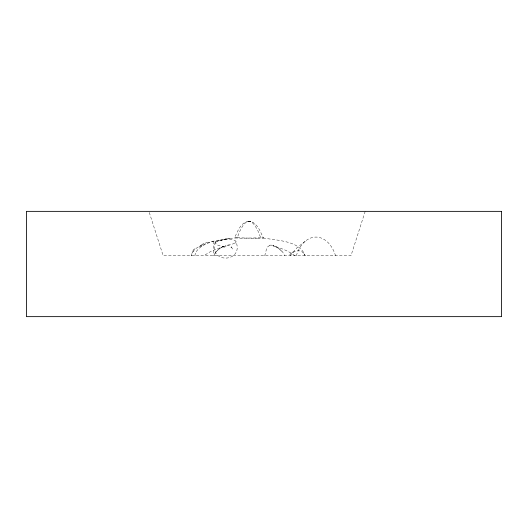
<?xml version="1.0" encoding="UTF-8"?>
<svg xmlns="http://www.w3.org/2000/svg" width="528" height="528" viewBox="0 0 528 528"><rect width="100%" height="100%" fill="white"/><g stroke="black" fill="none" stroke-linecap="round" stroke-linejoin="round"><path stroke-width="0.4" stroke-dasharray="2.64 1.98" d="M214.045 255.73C215.391 251.288 219.371 248.226 223.502 246.47M365.191 211.358L350.968 255.73L163.165 255.73L149.186 212.137M264.64 255.73C266.31 252.45 265.571 246.926 269.676 245.474M257.558 238.359L263.406 238.022L259.439 229.627L256.826 225.806L253.433 222.618L251.229 221.555L248.959 221.206L247.124 221.555L248.959 221.206L250.807 221.555C241.745 219.965 237.56 231.251 234.584 237.864M207.233 242.972L213.16 241.217L225.258 238.861L237.204 237.732L240.141 230.498L243.085 225.337L246.022 222.235L248.959 221.206L251.902 222.242L254.852 225.357L257.796 230.545L260.74 237.805L263.393 237.996M215.206 242.227C208.633 264.554 244.735 262.495 235.785 241.157C234.881 240.233 233.528 239.996 232.307 239.771C228.406 239.243 224.433 239.633 220.579 240.313M196.238 251.658C199.987 246.061 206.639 243.507 212.764 241.388M214.85 253.73C217.021 249.902 220.889 247.309 225.001 245.929L211.042 251.249L203.795 255.73M290.09 255.73L297.086 247.665L305.745 240.827M193.347 250.932L191.968 253.229L191.479 255.73L191.968 253.229L194.337 249.856M235.561 243.157L236.069 241.633M292.961 252.47C296.228 249.553 302.069 250.232 304.273 254.107M195.941 248.497L198.818 246.662M199.069 246.53L206.719 243.157M200.099 245.989L202.798 244.715M213.319 241.19L212.896 241.342M215.754 241.765L220.196 240.385M213.16 241.217L213.325 255.73M219.457 240.537L229.607 238.57L220.968 240.24M226.941 245.474C229.904 244.616 232.261 247.177 232.63 249.935M237.204 237.732L254.318 238.313M257.182 238.359L254.938 238.326M260.74 237.805L241.454 238.227L234.59 237.917M263.076 237.917C276.679 240.669 299.455 240.22 305.243 255.73M273.068 245.738L273.656 245.903M273.946 246.002C278.546 247.625 283.041 250.892 284.513 255.73M294.875 255.73C288.4 250.714 280.493 248.107 272.785 245.665L277.424 247.579L282.612 252.001M230.875 247.315A12.672 2.567 68.1 0 1 231.772 247.408M296.327 255.73A31.251 21.417 -90 0 1 315.929 237.072A31.251 21.417 -90 0 1 335.531 255.73M304.313 254.074A7.682 5.801 -38.4 0 1 304.96 255.658M289.733 254.945A7.933 3.472 -65.7 0 1 292.281 252.206M194.984 255.73A7.656 7.656 90 0 1 196.271 251.678M201.518 244.649A10.969 2.521 -20.2 0 1 207.266 242.227M200.442 246.774A21.932 5.722 -16.2 0 1 201.656 246.173M192.865 250.292A26.275 19.054 58.3 0 1 195.842 248.318M292.116 252.635A11.418 5.782 -70.9 0 1 292.961 251.962M219.272 240.557A10.19 1.868 -5.4 0 0 217.246 241.098A10.243 1.94 -4.9 0 0 216.652 241.309M234.755 243.045A10.184 3.399 -3.2 0 1 225.152 245.256M224.671 246.596A10.877 3.571 2 0 1 215.246 243.19M216.381 243.137A10.685 2.211 3.1 0 1 215.919 241.204M223.595 247.421A10.507 5.036 -28.4 0 1 226.565 246.437M269.491 245.302A7.636 3.755 30.4 0 1 272.95 245.401"/><path stroke-width="0.79" d="M501.6 211.358L26.4 211.358L26.4 316.642L501.6 316.642L501.6 211.358"/></g></svg>
